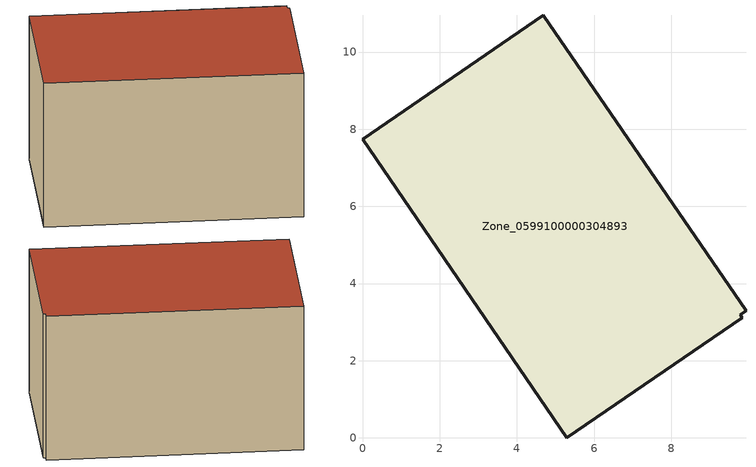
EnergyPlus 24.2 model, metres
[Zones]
Zone_0599100000304893
 floor ground (C_G): 9.94,3.29 9.79,3.19 9.84,3.12 5.3,0 0,7.74 4.68,10.96 z0
 wall outside (C_F): 9.94,3.29 4.68,10.96 0,7.74 5.3,0 9.84,3.12 9.79,3.19 9.94,3.29 z0:5.71
 roof outside (C_R): 9.79,3.19 9.94,3.29 4.68,10.96 0,7.74 5.3,0 9.84,3.12 z5.71
[BUILDING]
Pand.0599100000304893: North Axis=0; Terrain=City; Loads Convergence Tolerance Value=0.04; Temperature Convergence Tolerance Value=0.4; Solar Distribution=FullExterior; Maximum Number of Warmup Days=25; Minimum Number of Warmup Days=1
[Site:Location]
Rotterdam.The.Hague.AP_ZH_NLD Design_Conditions: Latitude=51.96; Longitude=4.45; Time Zone=1; Elevation=-4.5
[SITE:GROUNDTEMPERATURE:BUILDINGSURFACE]
18, 18, 18, 18, 18, 18, 18, 18, 18, 18, 18, 18
[MATERIAL] Thermal Absorptance=0.9; Solar Absorptance=0.7; Visible Absorptance=0.7
Name | Roughness | Thickness | Conductivity | Density | Specific Heat
G.TI.1946-1964 | MediumSmooth | 0.15 | 1 | 540 | 1210
F.TI.1946-1964 | Rough | 0.3 | 0.857143 | 1920 | 840
R.TI.1946-1964 | MediumRough | 0.2 | 0.277778 | 1500 | 1000
[CONSTRUCTION]
C_G: G.TI.1946-1964
C_F: F.TI.1946-1964
C_R: R.TI.1946-1964
[ZONE]
Zone_0599100000304893: Type=1; Multiplier=1; Ceiling Height=Autocalculate; Volume=Autocalculate; Floor Area=autocalculate; Part of Total Floor Area=Yes
[ZONEINFILTRATION:DESIGNFLOWRATE]
Infil_Zone_0599100000304893: Zone or ZoneList or Space or SpaceList=Zone_0599100000304893; Schedule=AlwaysOn; Design Flow Rate Calculation Method=Flow/Area; Flow Rate per Floor Area=0.003; Constant Term Coefficient=1; Temperature Term Coefficient=0; Velocity Term Coefficient=0; Velocity Squared Term Coefficient=0
[HVACTEMPLATE:ZONE:IDEALLOADSAIRSYSTEM]
Zone_0599100000304893: Maximum Heating Supply Air Temperature=50; Minimum Cooling Supply Air Temperature=13; Maximum Heating Supply Air Humidity Ratio=0.0156; Minimum Cooling Supply Air Humidity Ratio=0.0077; Heating Limit=NoLimit; Cooling Limit=NoLimit; Dehumidification Control Type=ConstantSensibleHeatRatio; Cooling Sensible Heat Ratio=0.7; Dehumidification Setpoint=60; Humidification Control Type=None; Humidification Setpoint=30; Outdoor Air Method=None; Outdoor Air Flow Rate per Person=0.00944; Outdoor Air Flow Rate per Zone Floor Area=0; Outdoor Air Flow Rate per Zone=0; Demand Controlled Ventilation Type=None; Outdoor Air Economizer Type=NoEconomizer; Heat Recovery Type=None; Sensible Heat Recovery Effectiveness=0.7; Latent Heat Recovery Effectiveness=0.65
[ZONECONTROL:THERMOSTAT]
ThermostatControl_Zone_0599100000304893: Zone or ZoneList=Zone_0599100000304893; Control Type Schedule=DualSetpointControlType; Control 1=Thermostat_Zone_0599100000304893; Temperature Difference Between Cutout And Setpoint=0
[THERMOSTATSETPOINT:DUALSETPOINT]
Thermostat_Zone_0599100000304893: Heating Setpoint Temperature Schedule=HeatingSetpoint_Zone_0599100000304893; Cooling Setpoint Temperature Schedule=CoolingSetpoint_Zone_0599100000304893
[SCHEDULE:COMPACT]
HeatingSetpoint_Zone_0599100000304893: Through: 12/31, For: AllDays, Until: 24:00, 21
CoolingSetpoint_Zone_0599100000304893: Through: 12/31, For: AllDays, Until: 24:00, 24
DualSetpointControlType: Through: 12/31, For: AllDays, Until: 24:00, 4
AlwaysOn: Through: 12/31, For: AllDays, Until: 24:00, 1
